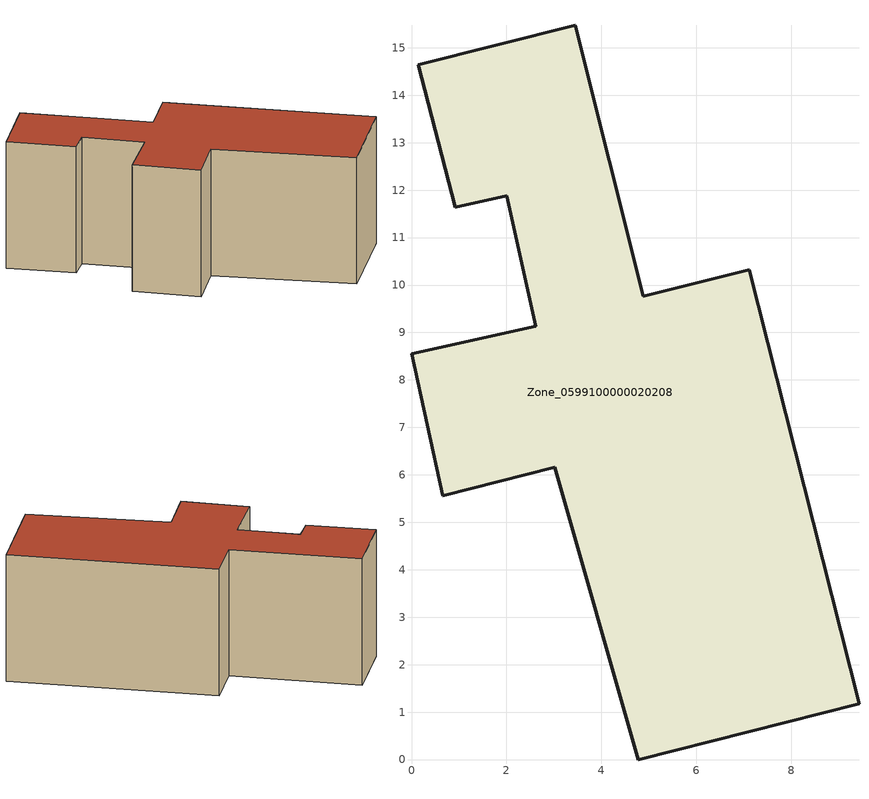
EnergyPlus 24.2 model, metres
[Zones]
Zone_0599100000020208
 floor ground (C_G): 7.12,10.32 9.43,1.17 4.78,0 3.02,6.16 0.66,5.56 0,8.55 2.62,9.13 2.01,11.88 0.92,11.64 0.14,14.64 3.45,15.47 4.88,9.76 z0
 wall outside (C_F): 0.66,5.56 3.02,6.16 4.78,0 9.43,1.17 7.12,10.32 4.88,9.76 3.45,15.47 0.14,14.64 0.92,11.64 2.01,11.88 2.62,9.13 0,8.55 0.66,5.56 z0:5.94
 roof outside (C_R): 2.62,9.13 0,8.55 0.66,5.56 3.02,6.16 4.78,0 9.43,1.17 7.12,10.32 4.88,9.76 3.45,15.47 0.14,14.64 0.92,11.64 2.01,11.88 z5.94
[BUILDING]
Pand.0599100000020208: North Axis=0; Terrain=City; Loads Convergence Tolerance Value=0.04; Temperature Convergence Tolerance Value=0.4; Solar Distribution=FullExterior; Maximum Number of Warmup Days=25; Minimum Number of Warmup Days=1
[Site:Location]
Rotterdam.The.Hague.AP_ZH_NLD Design_Conditions: Latitude=51.96; Longitude=4.45; Time Zone=1; Elevation=-4.5
[SITE:GROUNDTEMPERATURE:BUILDINGSURFACE]
18, 18, 18, 18, 18, 18, 18, 18, 18, 18, 18, 18
[MATERIAL] Thermal Absorptance=0.9; Solar Absorptance=0.7; Visible Absorptance=0.7
Name | Roughness | Thickness | Conductivity | Density | Specific Heat
G.TI.1965-1974 | MediumSmooth | 0.15 | 0.882353 | 540 | 1210
F.TI.1965-1974 | Rough | 0.3 | 0.697674 | 1920 | 840
R.TI.1965-1974 | MediumRough | 0.2 | 0.232558 | 1500 | 1000
[CONSTRUCTION]
C_G: G.TI.1965-1974
C_F: F.TI.1965-1974
C_R: R.TI.1965-1974
[ZONE]
Zone_0599100000020208: Type=1; Multiplier=1; Ceiling Height=Autocalculate; Volume=Autocalculate; Floor Area=autocalculate; Part of Total Floor Area=Yes
[ZONEINFILTRATION:DESIGNFLOWRATE]
Infil_Zone_0599100000020208: Zone or ZoneList or Space or SpaceList=Zone_0599100000020208; Schedule=AlwaysOn; Design Flow Rate Calculation Method=Flow/Area; Flow Rate per Floor Area=0.003; Constant Term Coefficient=1; Temperature Term Coefficient=0; Velocity Term Coefficient=0; Velocity Squared Term Coefficient=0
[HVACTEMPLATE:ZONE:IDEALLOADSAIRSYSTEM]
Zone_0599100000020208: Maximum Heating Supply Air Temperature=50; Minimum Cooling Supply Air Temperature=13; Maximum Heating Supply Air Humidity Ratio=0.0156; Minimum Cooling Supply Air Humidity Ratio=0.0077; Heating Limit=NoLimit; Cooling Limit=NoLimit; Dehumidification Control Type=ConstantSensibleHeatRatio; Cooling Sensible Heat Ratio=0.7; Dehumidification Setpoint=60; Humidification Control Type=None; Humidification Setpoint=30; Outdoor Air Method=None; Outdoor Air Flow Rate per Person=0.00944; Outdoor Air Flow Rate per Zone Floor Area=0; Outdoor Air Flow Rate per Zone=0; Demand Controlled Ventilation Type=None; Outdoor Air Economizer Type=NoEconomizer; Heat Recovery Type=None; Sensible Heat Recovery Effectiveness=0.7; Latent Heat Recovery Effectiveness=0.65
[ZONECONTROL:THERMOSTAT]
ThermostatControl_Zone_0599100000020208: Zone or ZoneList=Zone_0599100000020208; Control Type Schedule=DualSetpointControlType; Control 1=Thermostat_Zone_0599100000020208; Temperature Difference Between Cutout And Setpoint=0
[THERMOSTATSETPOINT:DUALSETPOINT]
Thermostat_Zone_0599100000020208: Heating Setpoint Temperature Schedule=HeatingSetpoint_Zone_0599100000020208; Cooling Setpoint Temperature Schedule=CoolingSetpoint_Zone_0599100000020208
[SCHEDULE:COMPACT]
HeatingSetpoint_Zone_0599100000020208: Through: 12/31, For: AllDays, Until: 24:00, 21
CoolingSetpoint_Zone_0599100000020208: Through: 12/31, For: AllDays, Until: 24:00, 24
DualSetpointControlType: Through: 12/31, For: AllDays, Until: 24:00, 4
AlwaysOn: Through: 12/31, For: AllDays, Until: 24:00, 1
